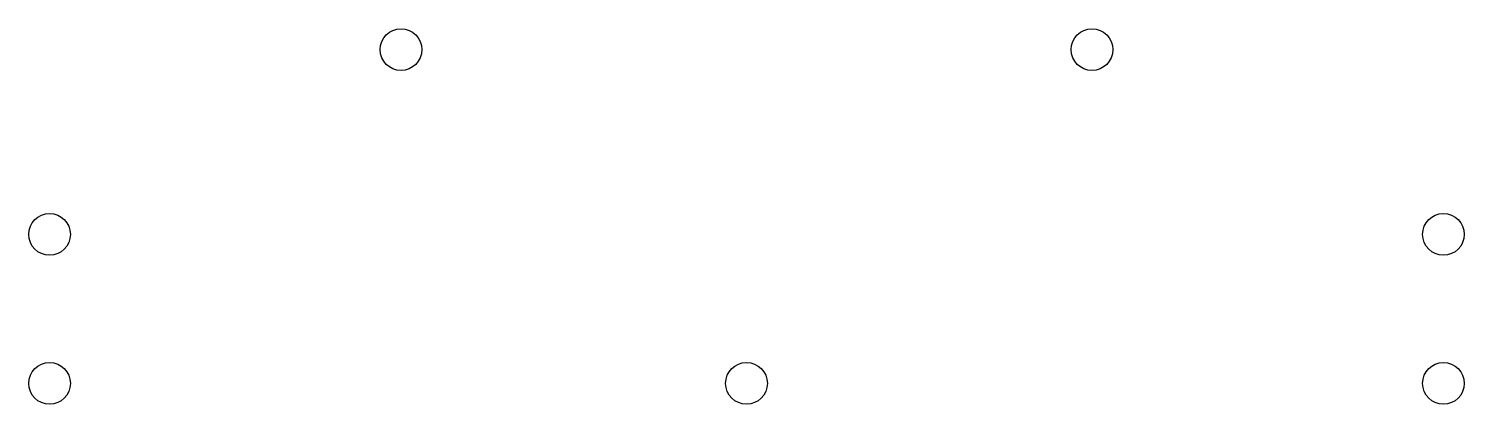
# Model space of a CAD drawing. Header units: millimetres. Extents: x -120 to 120, y 22 to 84.
import ezdxf

# ---------------------------------------------------------------- set-up
doc = ezdxf.new("R2010")
doc.units = ezdxf.units.MM

msp = doc.modelspace()

# ---------------------------------------------------------------- linework, layer by layer
at = {"linetype": 'CONTINUOUS'}
for centre in [(-58, 81), (58, 81), (-117, 50), (117, 50), (-117, 25), (0, 25), (117, 25)]:
    msp.add_circle(centre, 3.5, dxfattribs=at)

doc.saveas('drawing.dxf')
